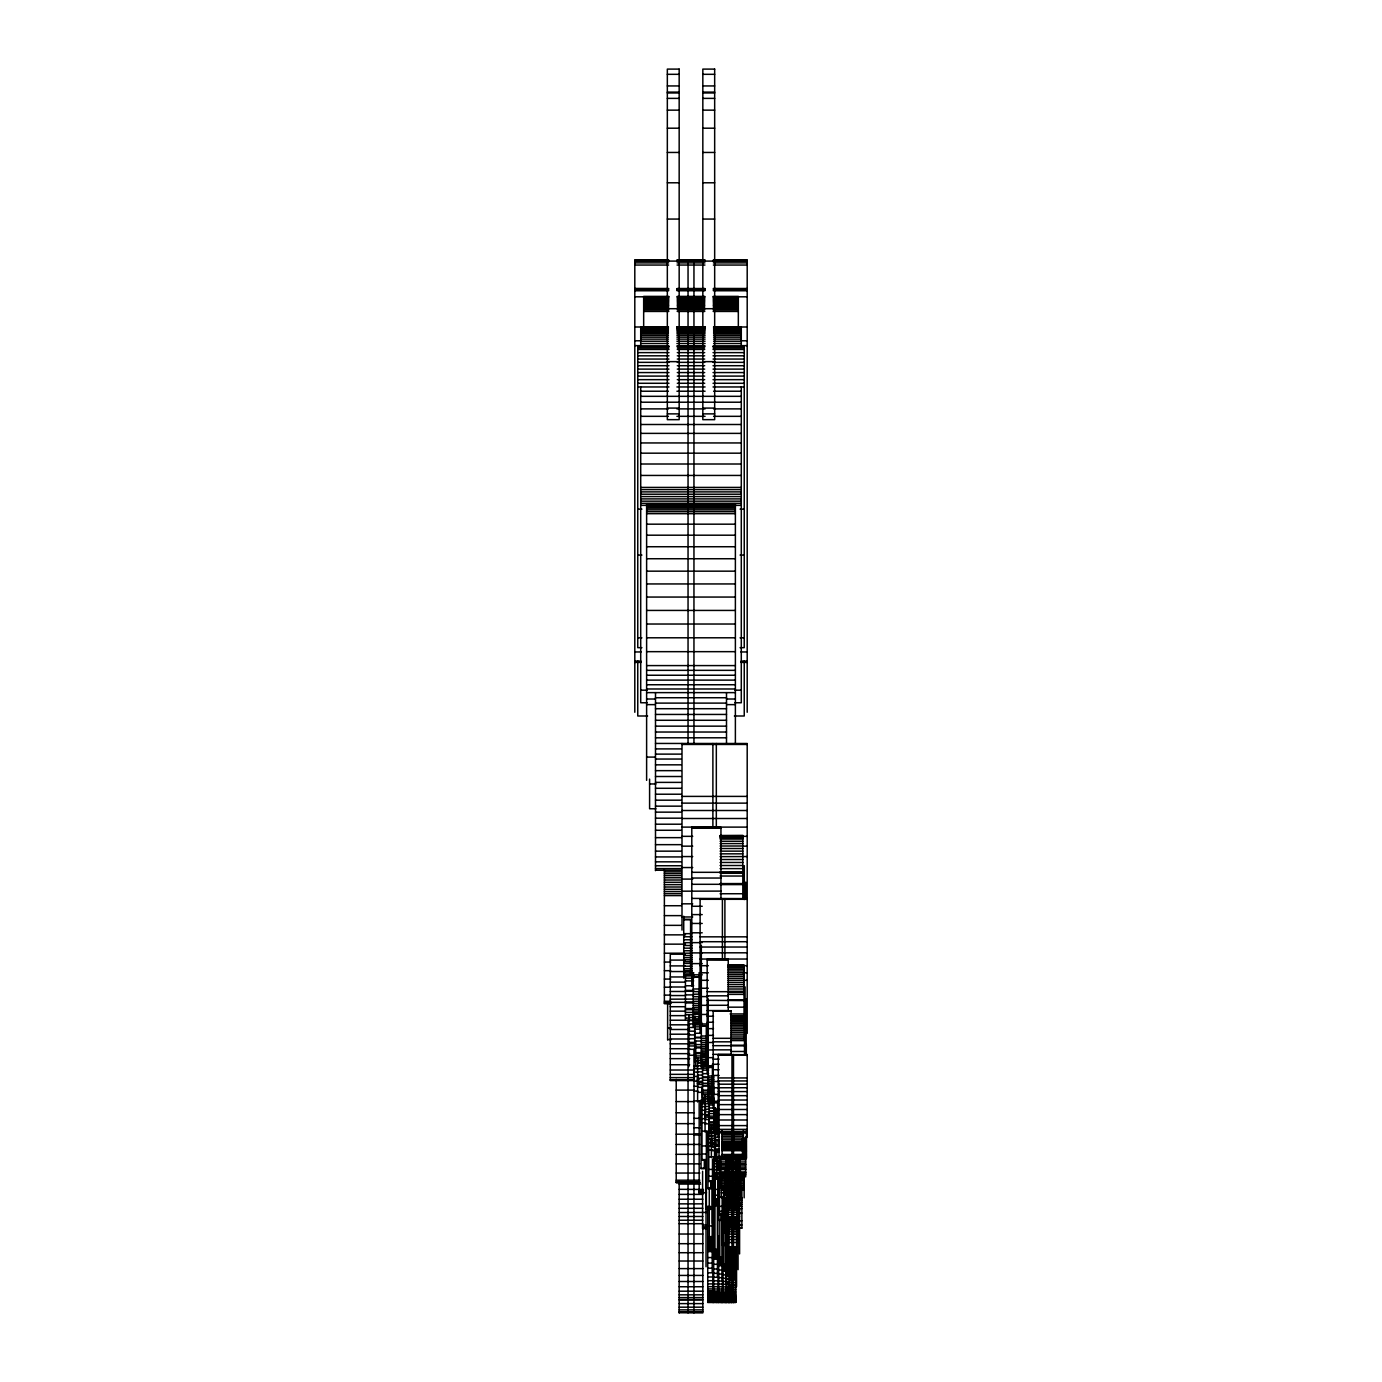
<?xml version="1.0" encoding="UTF-8"?>
<svg xmlns="http://www.w3.org/2000/svg" width="1382" height="1382" viewBox="0 0 1382 1382"><rect width="100%" height="100%" fill="white"/><g stroke="black" fill="none" stroke-linecap="round" stroke-linejoin="round"><path stroke-width="1.5" d="M667.333 74.317L679.167 74.317M702.833 74.317L714.667 74.317M667.333 85.943L679.167 85.943M702.833 85.943L714.667 85.943M667.333 92.11L679.167 92.11M702.833 92.11L714.667 92.11M667.333 92.957L679.167 92.957M702.833 92.957L714.667 92.957M667.333 98.381L679.167 98.381M702.833 98.381L714.667 98.381M667.333 110.145L679.167 110.145M702.833 110.145L714.667 110.145M667.333 128.198L679.167 128.198M702.833 128.198L714.667 128.198M667.333 152.452L679.167 152.452M702.833 152.452L714.667 152.452M667.333 182.787L679.167 182.787M702.833 182.787L714.667 182.787M667.333 219.064L679.167 219.064M702.833 219.064L714.667 219.064M668.612 259.954L634.804 259.954L634.804 712.266M677.059 259.954L704.941 259.954M713.388 259.954L747.196 259.954L747.196 712.266M634.804 260.265L668.612 260.282M677.059 260.265L704.941 260.282M713.388 260.282L747.196 260.265M667.333 261.094L679.167 261.094M702.833 261.094L714.667 261.094M634.804 261.267L668.612 261.267M677.059 261.267L704.941 261.267M713.388 261.267L747.196 261.267M634.804 262.874L668.612 262.874M677.059 262.874L704.941 262.874M713.388 262.874L747.196 262.874M634.804 265.05L668.612 265.05M677.059 265.05L704.941 265.05M713.388 265.05L747.196 265.05M634.804 288.441L668.612 288.51M677.059 288.51L704.941 288.51M713.388 288.441L747.196 288.51M634.804 289.028L668.612 289.028M677.059 289.028L704.941 289.028M713.388 289.028L747.196 289.028M634.804 289.235L668.612 289.235M677.059 289.235L704.941 289.235M713.388 289.235L747.196 289.235M634.804 290.272L668.612 290.272M677.059 290.272L704.941 290.272M713.388 290.272L747.196 290.272M634.804 290.738L668.612 290.738M677.059 290.738L704.941 290.738M713.388 290.738L747.196 290.738M668.819 296.387L643.667 296.387L643.667 327.309M677.197 296.387L704.803 296.387M713.181 296.387L738.333 296.387L738.333 327.309M634.804 296.802L668.819 296.854M677.197 296.854L704.803 296.854M713.181 296.854L747.196 296.802M643.667 297.337L668.819 297.337M677.197 297.337L704.803 297.337M713.181 297.337L738.333 297.337M643.667 298.339L668.819 298.339M677.197 298.339L704.803 298.339M713.181 298.339L738.333 298.339M643.667 299.393L668.819 299.393M677.197 299.393L704.803 299.393M713.181 299.393L738.333 299.393M643.667 300.516L668.819 300.516M677.197 300.516L704.803 300.516M713.181 300.516L738.333 300.516M643.667 301.673L668.819 301.673M677.197 301.673L704.803 301.673M713.181 301.673L738.333 301.673M643.667 302.9L668.819 302.9M677.197 302.9L704.803 302.9M713.181 302.9L738.333 302.9M643.667 304.195L668.819 304.195M677.197 304.195L704.803 304.195M713.181 304.195L738.333 304.195M643.667 305.526L668.819 305.526M677.197 305.526L704.803 305.526M713.181 305.526L738.333 305.526M643.667 306.925L668.819 306.925M677.197 306.925L704.803 306.925M713.181 306.925L738.333 306.925M643.667 308.376L668.819 308.376M677.197 308.376L704.803 308.376M713.181 308.376L738.333 308.376M667.333 308.704L679.167 308.704M702.833 308.704L714.667 308.704M643.667 309.879L668.819 309.879M677.197 309.879L704.803 309.879M713.181 309.879L738.333 309.879M643.667 311.451L668.819 311.451M677.197 311.451L704.803 311.451M713.181 311.451L738.333 311.451M668.404 326.808L640.712 326.808L640.712 346.433M676.921 326.808L705.079 326.808M713.596 326.808L741.288 326.808L741.288 346.433M634.804 326.998L668.404 326.981M676.921 326.981L705.079 326.981M713.596 326.981L747.196 326.998M640.712 327.517L668.404 327.517M676.921 327.517L705.079 327.517M713.596 327.517L741.288 327.517M640.712 328.121L668.404 328.121M676.921 328.121L705.079 328.121M713.596 328.121L741.288 328.121M640.712 328.899L668.404 328.899M676.921 328.899L705.079 328.899M713.596 328.899L741.288 328.899M640.712 329.866L668.404 329.866M676.921 329.866L705.079 329.866M713.596 329.866L741.288 329.866M640.712 330.989L668.404 330.989M676.921 330.989L705.079 330.989M713.596 330.989L741.288 330.989M640.712 332.285L668.404 332.285M676.921 332.285L705.079 332.285M713.596 332.285L741.288 332.285M640.712 333.753L668.404 333.753M676.921 333.753L705.079 333.753M713.596 333.753L741.288 333.753M640.712 335.377L668.404 335.377M676.921 335.377L705.079 335.377M713.596 335.377L741.288 335.377M640.712 337.173L668.404 337.173M676.921 337.173L705.079 337.173M713.596 337.173L741.288 337.173M640.712 339.126L668.404 339.126M676.921 339.126L705.079 339.126M713.596 339.126L741.288 339.126M634.804 340.784L641.127 340.784M740.873 340.784L747.196 340.784M640.712 341.233L668.404 341.233M676.921 341.233L705.079 341.233M713.596 341.233L741.288 341.233M640.712 343.513L668.404 343.513M676.921 343.513L705.079 343.513M713.596 343.513L741.288 343.513M634.804 345.638L641.127 345.638M740.873 345.638L747.196 345.638M668.974 346.174L637.758 346.174L637.758 647.674L641.922 647.674M676.921 345.932L705.079 345.932M713.026 346.174L744.242 346.174L744.242 647.674L740.078 647.674M637.758 346.398L668.974 346.398M677.301 346.398L704.699 346.398M713.026 346.398L744.242 346.398M637.758 347.918L668.974 347.918M677.301 347.918L704.699 347.918M713.026 347.918L744.242 347.918M637.758 349.473L668.974 349.473M677.301 349.473L704.699 349.473M713.026 349.473L744.242 349.473M637.758 352.617L668.974 352.617M677.301 352.617L704.699 352.617M713.026 352.617L744.242 352.617M637.758 355.813L668.974 355.813M677.301 355.813L704.699 355.813M713.026 355.813L744.242 355.813M637.758 359.061L668.974 359.061M677.301 359.061L704.699 359.061M713.026 359.061L744.242 359.061M667.333 361.635L679.167 361.635M702.833 361.635L714.667 361.635M637.758 362.36L668.974 362.36M677.301 362.36L704.699 362.36M713.026 362.36L744.242 362.36M637.758 365.712L668.974 365.712M677.301 365.712L704.699 365.712M713.026 365.712L744.242 365.712M637.758 369.115L668.974 369.115M677.301 369.115L704.699 369.115M713.026 369.115L744.242 369.115M637.758 372.57L668.974 372.57M677.301 372.57L704.699 372.57M713.026 372.57L744.242 372.57M637.758 376.094L668.974 376.094M677.301 376.094L704.699 376.094M713.026 376.094L744.242 376.094M637.758 379.653L668.974 379.653M677.301 379.653L704.699 379.653M713.026 379.653L744.242 379.653M637.758 383.28L668.974 383.28M677.301 383.28L704.699 383.28M713.026 383.28L744.242 383.28M637.758 386.96L668.974 386.96M676.921 386.96L705.079 386.96M713.026 386.96L744.242 386.96M640.712 391.227L668.404 391.227M676.921 391.227L705.079 391.227M713.596 391.227L741.288 391.227M640.712 396.323L741.288 396.323M640.712 402.214L741.288 402.214M667.333 408.087L679.167 408.087M702.833 408.087L714.667 408.087M640.712 408.882L668.404 408.882M676.921 408.882L705.079 408.882M713.596 408.882L741.288 408.882M667.333 413.874L679.167 413.874M702.833 413.874L714.667 413.874M640.712 416.327L668.404 416.327M676.921 416.327L705.079 416.327M713.596 416.327L741.288 416.327M640.712 424.499L741.288 424.499M640.712 433.378L741.288 433.378M640.712 442.948L741.288 442.948M640.712 453.175L741.288 453.175M640.712 464.007L741.288 464.007M640.712 475.443L741.288 475.443M640.712 487.414L741.288 487.414M640.712 489.608L741.288 489.608M640.712 491.888L741.288 491.888M640.712 494.22L741.288 494.22M640.712 496.57L741.288 496.57M640.712 498.902L741.288 498.902M640.712 501.165L741.288 501.165M640.712 503.324L741.288 503.324M646.621 504.067L735.379 504.067M646.621 504.689L735.379 504.689M640.712 505.363L647.104 505.363M734.896 505.363L741.288 505.363M646.621 505.587L735.379 505.587M646.621 506.762L735.379 506.762M646.621 508.179L735.379 508.179M637.758 509.146L641.922 509.146M740.078 509.146L744.242 509.146M646.621 509.82L735.379 509.82M646.621 511.668L735.379 511.668M646.621 513.672L735.379 513.672M646.621 524.175L735.379 524.175M646.621 535.197L735.379 535.197M646.621 546.736L735.379 546.736M637.758 555.08L641.922 555.08M740.078 555.08L744.242 555.08M646.621 558.743L735.379 558.743M646.621 571.163L735.379 571.163M646.621 583.947L735.379 583.947M646.621 597.059L735.379 597.059M646.621 610.429L735.379 610.429M646.621 624.025L735.379 624.025M637.758 637.828L641.922 637.828M646.621 637.793L735.379 637.793M740.078 637.828L744.242 637.828M646.621 651.665L735.379 651.665M634.804 651.958L641.127 651.958M740.873 651.958L747.196 651.958M634.804 662.082L641.127 662.064M740.873 662.082L747.196 662.064M634.804 662.393L641.127 662.393M740.873 662.393L747.196 662.393M646.621 665.588L735.379 665.588M646.621 670.339L735.379 670.339M646.621 675.245L735.379 675.245M646.621 680.117L735.379 680.117M646.621 684.746L735.379 684.746M646.621 688.979L735.379 688.979M640.712 690.171L647.104 690.171M734.896 690.171L741.288 690.171M646.621 692.624L735.379 692.624M655.5 697.737L726.5 697.737M646.621 699.016L655.241 699.016M726.759 699.016L735.379 699.016M647.104 702.764L640.712 702.764L640.712 386.96M734.896 702.764L741.288 702.764L741.288 386.96M655.5 703.11L726.5 703.11M646.621 704.63L655.241 704.63M726.759 704.63L735.379 704.63M655.5 708.707L726.5 708.707M655.5 714.442L726.5 714.442M647.622 715.997L637.758 715.997L637.758 660.959M734.378 715.997L744.242 715.997L744.242 660.959M655.5 720.281L726.5 720.281M655.5 726.155L726.5 726.155M655.5 732.028L726.5 732.028M655.5 737.798L726.5 737.798M655.5 743.447L747.196 743.499L747.196 1033.442M682 743.775L747.196 743.775M682 744.086L747.196 744.086M682 744.449L747.196 744.449M655.5 748.906L681.136 748.906M655.5 754.123L681.136 754.123M646.621 757.094L655.241 757.094M655.5 759.046L681.136 759.046M655.5 764.833L681.136 764.833M655.5 770.655L681.136 770.655M655.5 776.511L681.136 776.511M655.5 782.385L681.136 782.385M649.592 783.957L655.932 783.957M655.5 788.293L681.136 788.293M655.5 794.218L681.136 794.218M682 796.395L747.196 796.395M655.5 800.178L681.136 800.178M682 803.132L747.196 803.132M655.5 806.155L681.136 806.155M655.932 808.764L649.592 808.764L649.592 779.102M682 810.508L747.196 810.508M655.5 812.15L681.136 812.15M655.5 818.179L681.136 818.179M682 818.507L747.196 818.507M655.5 824.208L681.136 824.208M682 827.11L747.196 827.11M691.795 827.438L720.955 827.334L720.955 899.354M691.795 827.853L720.955 827.593M691.795 828.146L720.955 828.146M655.5 830.271L681.136 830.271M720.108 835.505L742.825 835.384L742.825 899.354M720.108 835.782L742.825 835.782M720.108 836.196L742.825 836.196M682 836.335L692.727 836.335M742.911 836.335L747.196 836.335M720.108 836.749L742.825 836.749M655.5 837.647L681.136 837.647M720.108 837.406L742.825 837.406M720.108 838.183L742.825 838.183M720.108 839.064L742.825 839.064M720.108 841.258L742.825 841.258M720.108 843.573L742.825 843.573M655.5 844.661L681.136 844.661M720.108 846.009L742.825 846.009M682 846.164L692.727 846.164M742.911 846.164L747.196 846.164M720.108 848.513L742.825 848.513M655.5 851.157L681.136 851.157M720.108 851.139L742.825 851.139M720.108 853.834L742.825 853.834M682 856.564L692.727 856.564M720.108 856.633L747.196 856.564M655.5 856.926L681.136 856.926M720.108 859.518L742.825 859.518M655.5 861.832L681.136 861.832M720.108 862.472L742.825 862.472M720.108 865.512L742.825 865.512M655.5 865.754L681.136 865.754M682 867.55L692.727 867.55M655.5 868.587L681.136 868.587M720.108 868.622L742.825 868.622M655.5 870.228L681.274 870.228M664.379 871.835L681.274 871.835M720.108 871.783L742.825 871.783M691.795 872.318L720.955 872.318M720.108 873.286L742.825 873.286M664.379 873.649L681.274 873.649M664.379 875.635L681.274 875.635M720.108 876.033L742.825 876.033M664.379 877.76L681.274 877.76M691.795 878.036L720.955 878.036M682 879.09L692.727 879.09M664.379 880.006L681.274 880.006M664.379 882.321L681.274 882.321M720.108 883.599L742.825 883.564M691.795 884.307L720.955 884.307M664.379 884.653L681.274 884.653M720.108 884.601L742.825 884.601M664.379 887.002L681.274 887.002M664.379 889.3L681.274 889.3M682 891.183L720.955 891.096M664.379 891.528L681.274 891.528M664.379 893.636L681.274 893.636M720.108 893.739L742.825 893.739M664.379 895.605L681.274 895.605M691.795 898.421L747.196 898.611M700.104 898.818L747.196 898.818M700.104 899.302L747.196 899.302M682 903.828L692.727 903.828M664.379 905.728L681.274 905.728M691.795 906.264L702.211 906.264M691.795 914.608L702.211 914.608M664.379 915.627L681.274 915.627M682 916.974L692.727 916.974M683.727 919.272L690.585 919.272L690.585 973.515M683.727 919.773L690.585 919.773M691.795 923.452L702.211 923.452M664.379 925.353L681.274 925.353M691.795 932.798L702.211 932.798M683.727 933.662L691.881 933.662M664.379 934.854L685.507 934.854M683.727 936.771L691.881 936.771M700.104 936.841L747.196 936.841M683.727 939.777L691.881 939.777M700.104 941.712L747.196 941.712M683.727 942.697L702.211 942.61M664.379 944.148L685.507 944.148M683.727 945.495L691.881 945.495M700.104 947.033L747.196 947.033M683.727 948.173L691.881 948.173M683.727 950.747L691.881 950.747M700.104 952.803L747.196 952.803M691.795 952.889L702.211 952.889M664.379 953.217L691.881 953.183M685.351 954.202L670.287 954.202L670.287 1080.569L694.49 1080.569M683.727 955.498L691.881 955.498M683.727 957.691L691.881 957.691M700.104 959.039L747.196 959.039M728.245 959.367L707.169 959.263L707.169 1073.797M707.169 959.557L728.245 959.557M683.727 959.73L691.881 959.73M707.169 959.782L728.245 959.782M670.287 960.093L685.351 960.093M683.727 961.647L691.881 961.647M664.379 962.062L670.719 962.062M683.727 963.409L691.881 963.409M691.795 963.617L702.211 963.617M728.124 964.999L744.034 965.102L744.034 1017.273M728.124 965.292L744.034 965.292M700.104 965.69L708.361 965.69M728.124 965.603L747.196 965.69M670.287 965.897L685.351 965.897M728.124 965.983L744.034 965.983M683.727 966.208L691.881 966.208M728.124 966.467L744.034 966.467M728.124 967.037L744.034 967.037M728.124 967.659L744.034 967.659M683.727 968.73L691.881 968.73M728.124 969.248L744.034 969.248M683.727 970.613L691.881 970.613M664.379 970.682L670.719 970.682M728.124 970.924L744.034 970.924M683.727 970.976L691.881 970.976M670.287 971.546L685.351 971.546M728.124 972.686L744.034 972.686M683.727 972.928L693.902 972.928M700.104 972.79L708.361 972.79M743.067 972.79L747.196 972.79M683.727 974.586L693.902 974.586M728.124 974.5L744.034 974.5M691.795 974.811L702.211 974.811M683.727 975.934L693.902 975.934M728.124 976.383L744.034 976.383M670.287 976.97L685.351 976.97M693.246 976.746L699.085 976.746M693.246 977.178L699.085 977.178M685.437 978.214L693.678 978.214M728.124 978.335L744.034 978.335M664.379 979.061L670.719 979.061M700.104 980.304L708.361 980.304M728.124 980.356L747.196 980.304M685.437 980.909L693.678 980.909M670.287 982.136L685.351 982.136M728.124 982.447L744.034 982.447M728.124 984.589L744.034 984.589M685.437 985.763L693.678 985.763M728.124 986.765L744.034 986.765M670.287 986.99L685.351 986.99M664.379 987.197L670.719 987.197M700.104 988.251L708.361 988.251M693.246 988.976L699.638 988.976M728.124 989.011L744.034 989.011M685.437 990.428L693.678 990.428M685.437 991.188L693.678 991.188M728.124 991.309L744.034 991.309M670.287 991.481L685.351 991.481M693.246 991.637L699.638 991.637M707.169 991.689L728.245 991.689M728.124 992.38L744.034 992.38M693.246 994.194L699.638 994.194M728.124 994.366L744.034 994.366M664.379 995.109L670.719 995.109M685.437 994.885L693.678 994.885M670.287 995.558L685.351 995.558M707.169 995.817L728.245 995.817M693.246 996.664L699.638 996.664M700.104 996.595L708.361 996.595M699.638 999.048L670.287 999.186M728.124 999.825L744.034 999.842M707.169 1000.343L744.034 1000.568M664.379 1001.294L670.719 1001.294M693.246 1001.328L699.638 1001.328M685.437 1001.915L693.678 1001.915M670.287 1002.347L685.351 1002.347M664.379 1002.676L670.719 1002.745M685.437 1002.952L693.678 1002.952M664.379 1003.315L670.719 1003.349M670.719 1003.643L664.379 1003.66L664.379 869.865M693.246 1003.505L699.638 1003.505M700.104 1005.319L728.245 1005.267M693.246 1005.578L699.638 1005.578M670.287 1006.718L685.351 1006.718M728.124 1007.167L744.034 1007.167M693.246 1007.547L699.638 1007.547M685.437 1008.566L693.678 1008.566M693.246 1009.413L699.638 1009.413M685.437 1009.655L693.678 1009.655M707.169 1010.553L728.245 1010.553L728.245 959.194M713.164 1010.743L731.078 1010.847M670.287 1011.158L685.351 1011.158M693.246 1011.14L699.638 1011.14M713.164 1011.192L731.078 1011.192M685.437 1012.419L693.678 1012.419M693.246 1012.764L699.638 1012.764M730.111 1013.939L744.034 1013.939M693.246 1014.267L699.638 1014.267M700.104 1014.457L708.361 1014.457M685.437 1014.768L695.198 1014.768M670.287 1015.649L685.351 1015.649M731.199 1015.718L744.518 1015.632L744.518 1055.295M731.199 1015.874L744.518 1016.133L731.199 1016.219M707.169 1016.219L713.492 1016.219M693.246 1016.651L699.638 1016.651M731.199 1016.461L744.518 1016.461M731.199 1016.876L744.518 1016.876M688.875 1017.515L695.198 1017.515M731.199 1017.342L744.518 1017.342M731.199 1017.878L744.518 1017.878M685.437 1018.068L689.549 1018.068M693.246 1018.793L699.638 1018.793M731.199 1019.242L744.518 1019.242M688.875 1020.158L695.198 1020.158M670.287 1020.21L689.653 1020.21M693.246 1020.4L699.638 1020.4M688.875 1020.59L699.638 1020.711M731.199 1020.659L744.518 1020.659M731.199 1022.144L744.518 1022.144M693.246 1022.369L701.762 1022.369M707.169 1022.248L713.492 1022.248M688.875 1023.924L701.762 1023.768M731.199 1023.699L744.518 1023.699M700.104 1023.958L708.361 1023.958M670.287 1024.822L689.653 1024.822M693.246 1024.926L701.762 1024.926M731.199 1025.306L744.518 1025.306M701.33 1025.617L706.306 1025.617L706.306 1064.796M701.33 1025.98L706.306 1025.98M694.697 1026.861L700.76 1026.861M731.199 1026.964L744.518 1026.964M688.875 1027.482L695.198 1027.482M667.627 1027.932L671.376 1027.932M707.169 1028.64L713.492 1028.64M731.199 1028.674L744.518 1028.674M694.697 1029.158L700.76 1029.158M670.287 1029.486L689.653 1029.486M731.199 1030.454L744.518 1030.454M688.875 1031.162L695.198 1031.162M731.199 1032.268L744.518 1032.268M694.697 1033.27L700.76 1033.27M670.287 1034.202L689.653 1034.202M731.199 1034.133L744.518 1034.133M688.875 1034.928L695.198 1034.928M707.169 1035.377L713.492 1035.377M701.33 1036.016L707.757 1036.016M731.199 1036.034L744.518 1036.034M694.697 1037.243L700.76 1037.243M694.697 1037.882L700.76 1037.882M731.199 1037.986L744.518 1037.986M701.33 1038.262L707.757 1038.262M713.164 1038.314L731.078 1038.314M688.875 1038.677L695.198 1038.677M731.199 1038.901L744.518 1038.901M670.287 1038.988L689.653 1038.988M667.627 1039.61L671.376 1039.61M701.33 1040.439L707.757 1040.439M731.199 1040.594L744.518 1040.594M694.697 1041.026L700.76 1041.026M713.164 1041.821L731.078 1041.821M688.875 1042.391L695.198 1042.391M701.33 1042.546L713.492 1042.477M688.875 1043.738L695.198 1043.738M670.287 1043.825L689.653 1043.825M694.697 1044.585L700.76 1044.585M701.33 1044.567L707.757 1044.567M731.199 1045.224L744.518 1045.241M713.164 1045.673L731.078 1045.673M688.875 1045.949L695.198 1045.949M731.199 1045.863L744.518 1045.863M701.33 1046.502L707.757 1046.502M694.697 1047.003L700.76 1047.003M694.697 1047.884L700.76 1047.884M701.33 1048.351L707.757 1048.351M670.287 1048.713L689.653 1048.713M688.875 1049.318L695.198 1049.318M713.164 1049.854L731.078 1049.854M701.33 1050.113L713.492 1049.905M731.199 1051.477L744.518 1051.477M701.33 1051.788L707.757 1051.788M694.697 1052.669L700.76 1052.669M694.697 1053.585L700.76 1053.585M701.33 1053.378L707.757 1053.378M670.287 1053.654L689.653 1053.654M713.164 1054.345L731.078 1054.345M718.277 1054.587L747.196 1054.725M701.33 1054.846L707.757 1054.846M718.277 1054.881L747.196 1054.881M688.875 1055.243L695.198 1055.243M718.277 1055.105L747.196 1055.105M694.697 1055.934L700.76 1055.934M701.33 1056.228L707.757 1056.228M701.33 1057.506L707.757 1057.506M707.169 1057.662L713.492 1057.662M694.697 1057.921L701.866 1057.921M670.287 1058.647L689.653 1058.647M713.164 1059.165L719.141 1059.165M701.33 1059.528L707.757 1059.528M697.616 1060.27L701.866 1060.27M694.697 1060.737L698.739 1060.737M701.33 1061.359L707.757 1061.359M697.616 1062.499L701.866 1062.499M701.33 1062.706L707.757 1062.706M697.616 1062.879L707.757 1062.983M701.33 1064.382L707.757 1064.382M713.164 1064.278L719.141 1064.278M670.287 1064.745L689.653 1064.745M701.33 1065.591L707.757 1065.591M694.023 1065.816L701.866 1065.712M707.169 1065.747L713.492 1065.747M694.023 1066.593L697.945 1066.593M701.33 1066.559L708.672 1066.559M708.223 1067.146L712.438 1067.146M708.223 1067.457L712.438 1067.457M702.574 1068.2L708.672 1068.2M694.023 1068.735L701.866 1068.735M713.164 1069.72L719.141 1069.72M670.287 1070.031L694.49 1070.031M702.574 1070.152L708.672 1070.152M697.616 1071.862L701.866 1071.862M694.023 1072.087L697.945 1072.087M702.574 1073.659L708.672 1073.659M670.287 1074.35L694.49 1074.35M697.616 1075.058L701.866 1075.058M713.164 1075.455L719.141 1075.455M708.223 1075.973L714.218 1075.973M694.023 1076.353L697.945 1076.353M702.574 1077.027L708.672 1077.027M670.287 1077.614L694.49 1077.614M702.574 1077.58L708.672 1077.58M708.223 1077.891L714.218 1077.891M718.277 1077.943L747.196 1077.943M697.616 1078.254L701.866 1078.254M697.444 1079.497L699.171 1079.497M670.287 1079.705L694.49 1079.705M708.223 1079.739L714.218 1079.739M670.287 1080.206L694.49 1080.206M702.574 1080.24L708.672 1080.24M718.277 1080.931L747.196 1080.931M694.023 1081.208L697.945 1081.208M697.616 1081.398L701.866 1081.398M713.164 1081.484L719.141 1081.484M708.223 1081.536L714.218 1081.536M697.616 1082.555L701.866 1082.555M702.574 1083.263L714.218 1083.246M697.444 1083.782L699.171 1083.782M718.277 1084.196L747.196 1084.196M697.616 1084.438L701.866 1084.438M708.223 1084.905L714.218 1084.905M702.574 1085.319L708.672 1085.319M702.574 1086.062L708.672 1086.062M694.023 1086.269L697.945 1086.269M708.223 1086.477L714.218 1086.477M697.616 1087.306L701.866 1087.306M713.164 1087.789L747.196 1087.738M708.223 1087.979L714.218 1087.979M708.223 1089.396L714.218 1089.396M676.213 1090.104L693.954 1090.104M702.574 1090.139L708.672 1090.139M702.574 1090.916L714.218 1090.744M694.023 1091.089L697.945 1091.089M718.277 1091.573L747.196 1091.573M708.223 1092.005L714.218 1092.005M697.616 1092.333L701.866 1092.333M702.574 1092.92L708.672 1092.92M708.223 1093.162L714.218 1093.162M708.223 1094.25L719.141 1094.389M702.574 1094.613L709.018 1094.613M718.277 1095.667L747.196 1095.667M708.223 1095.978L714.218 1095.978M705.062 1096.6L709.018 1096.6M708.223 1097.515L714.218 1097.515M705.062 1098.5L709.018 1098.5M708.223 1098.673L714.218 1098.673M705.062 1098.811L714.218 1098.897M708.223 1100.107L714.218 1100.107M718.277 1100.02L747.196 1100.02M694.023 1100.901L700.104 1100.901M701.987 1101.316L719.141 1101.247M676.213 1101.592L693.954 1101.592M708.223 1101.955L714.218 1101.955M701.987 1101.972L705.891 1101.972M714.062 1102.439L717.655 1102.439L717.655 1130.77M714.062 1102.715L717.655 1102.715M709.277 1103.354L713.492 1103.354M701.987 1103.803L709.018 1103.786M718.277 1104.633L747.196 1104.633M709.277 1104.995L713.492 1104.995M705.062 1106.464L709.018 1106.464M701.987 1106.654L705.891 1106.654M709.277 1107.984L715.6 1107.984M714.062 1109.072L718.312 1109.072M705.062 1109.176L709.018 1109.176M718.277 1109.504L747.196 1109.504M714.062 1109.953L718.312 1109.953M701.987 1110.282L705.891 1110.282M709.277 1110.852L715.6 1110.852M709.277 1111.318L715.6 1111.318M714.062 1111.577L718.312 1111.577M705.062 1111.888L709.018 1111.888M676.213 1112.786L693.954 1112.786M714.062 1113.149L718.312 1113.149M709.277 1113.581L715.6 1113.581M701.987 1114.41L709.018 1114.566M718.277 1114.635L747.196 1114.635M714.062 1114.669L718.312 1114.669M705.062 1115.55L709.018 1115.55M709.277 1116.155L718.312 1116.138M705.062 1117.14L709.018 1117.14M714.062 1117.537L718.312 1117.537M709.277 1117.9L715.6 1117.9M694.023 1118.332L700.104 1118.332M709.277 1118.539L715.6 1118.539M701.987 1118.694L705.891 1118.694M714.062 1118.884L718.312 1118.884M705.062 1119.575L709.018 1119.575M718.277 1119.99L747.196 1119.99M714.062 1120.163L718.312 1120.163M714.062 1121.355L718.312 1121.355M709.277 1121.994L715.6 1121.994M709.277 1122.65L718.312 1122.495M701.987 1122.806L705.891 1122.806M676.213 1123.652L693.954 1123.652M714.062 1123.566L718.312 1123.566M705.062 1123.86L709.018 1123.86M709.277 1124.361L715.6 1124.361M714.062 1124.568L718.312 1124.568M714.062 1125.484L718.312 1125.484M709.277 1125.794L715.6 1125.794M718.277 1125.604L747.196 1125.604M714.062 1126.952L718.312 1126.952M711.385 1127.487L715.6 1127.487M694.023 1127.764L700.104 1127.764M714.062 1128.265L718.312 1128.265M711.385 1129.094L718.312 1129.249M711.385 1129.37L747.196 1129.37M714.062 1130.459L718.312 1130.459M701.987 1131.15L706.202 1131.15M714.062 1131.322L718.312 1131.322M708.776 1131.495L715.6 1131.426M718.277 1131.443L747.196 1131.443M708.776 1132.048L712.749 1132.048M714.062 1132.031L718.986 1132.031M719.037 1132.463L722.078 1132.463M743.395 1132.463L746.435 1132.463M719.037 1132.67L746.435 1132.67M722.078 1132.981L743.395 1132.981M714.96 1133.223L718.986 1133.223M708.776 1133.603L715.6 1133.603M676.213 1134.207L699.879 1134.207M694.023 1134.363L700.104 1134.363M714.96 1134.622L718.986 1134.622M722.078 1134.622L743.395 1134.622M694.023 1134.829L700.104 1134.95M711.385 1135.866L715.6 1135.866M708.776 1136.021L712.749 1136.021M722.078 1136.315L743.395 1136.315M714.96 1137.161L718.986 1137.161M711.385 1138.163L715.6 1138.163M722.078 1138.042L746.435 1138.094M742.307 1138.837L746.435 1138.837M708.776 1139.113L712.749 1139.113M714.96 1139.597L718.986 1139.597M722.078 1139.822L743.395 1139.822M714.96 1139.995L718.986 1139.995M742.307 1140.219L746.435 1140.219M711.385 1140.478L715.6 1140.478M711.264 1141.377L712.49 1141.377M722.078 1141.636L746.435 1141.567M714.96 1141.912L718.986 1141.912M722.078 1142.327L743.395 1142.327M708.776 1142.62L715.6 1142.759M722.078 1143.035L746.435 1142.845M711.385 1143.588L715.6 1143.588M722.078 1143.743L743.395 1143.743M714.96 1144.106L718.986 1144.106M742.307 1144.089L746.435 1144.089M676.213 1144.417L699.879 1144.417M711.264 1144.486L712.49 1144.486M722.078 1144.469L743.395 1144.469M711.385 1144.952L715.6 1144.952M722.078 1145.212L746.435 1145.281M714.96 1145.592L718.986 1145.592M701.987 1145.954L706.202 1145.954M722.078 1145.972L743.395 1145.972M708.776 1146.265L712.749 1146.265M714.96 1146.127L718.986 1146.127M742.307 1146.421L746.435 1146.421M722.078 1146.732L743.395 1146.732M711.385 1147.008L715.6 1147.008M722.078 1147.492L746.435 1147.509M722.078 1148.287L743.395 1148.287M742.307 1148.528L746.435 1148.528M714.96 1149.064L718.986 1149.064M722.078 1149.081L743.395 1149.081M714.96 1149.634L718.986 1149.634M742.307 1149.496L746.435 1149.496M708.776 1149.755L712.749 1149.755M722.078 1149.876L743.395 1149.876M742.307 1150.411L746.435 1150.411M711.385 1150.653L715.6 1150.653M722.078 1150.688L743.395 1150.688M714.96 1151.068L718.986 1151.068M742.307 1151.258L746.435 1151.258M742.307 1152.035L746.435 1152.035M714.96 1152.294L718.986 1152.294M742.307 1153.279L746.435 1153.279M701.987 1153.987L706.202 1153.987M676.213 1154.316L699.879 1154.316M722.078 1154.488L746.435 1154.402M742.307 1155.231L746.435 1155.404M719.037 1156.268L725.239 1156.268M728.176 1156.147L726.656 1156.147L726.725 1243.144L728.176 1243.144L728.176 1155.646M729.368 1156.268L746.435 1156.268M708.776 1156.855L712.801 1156.855M725.895 1156.855L728.176 1156.855M735.777 1156.924L739.595 1156.855M714.546 1157.149L718.761 1157.149M719.037 1156.993L725.895 1156.976M729.368 1156.993L746.435 1156.993M737.314 1157.511L739.595 1157.511M714.546 1157.615L718.761 1157.615M719.037 1157.598L725.671 1157.598M727.416 1157.65L746.435 1157.598M727.416 1157.822L729.696 1157.822M735.777 1157.822L739.595 1157.995M727.416 1158.254L729.696 1158.254M735.777 1158.254L739.595 1158.22M719.797 1158.617L725.671 1158.617M727.416 1158.686L745.675 1158.617M714.546 1158.945L720.851 1158.928M727.416 1159.256L729.696 1159.256M735.777 1159.256L738.074 1159.256M701.987 1159.584L706.202 1159.584M719.797 1159.809L726.276 1159.671M726.656 1159.671L728.176 1159.671M729.592 1159.809L745.675 1159.809M706.202 1160.068L701.987 1159.982L701.987 1087.306M727.416 1159.93L729.696 1159.93M735.777 1159.93L738.834 1159.878M737.314 1160.327L739.595 1160.206M716.757 1160.863L720.851 1160.863M726.656 1160.845L728.176 1160.845M737.314 1160.845L738.834 1160.845M714.546 1161.001L718.761 1161.001M738.074 1160.984L739.595 1160.984M738.074 1161.295L739.595 1161.295M726.656 1161.623L728.176 1161.623M737.314 1161.623L738.834 1161.623M719.797 1161.951L725.671 1161.951M728.176 1162.072L745.675 1161.951M726.656 1162.625L728.176 1162.625M737.314 1162.625L738.834 1162.625M716.757 1162.815L720.851 1162.815M728.176 1163.229L729.696 1163.229M735.777 1163.229L737.314 1163.229M738.074 1163.402L739.215 1163.402M676.213 1163.851L699.879 1163.851M714.546 1163.627L718.761 1163.627M728.176 1163.73L729.696 1163.73M735.777 1163.73L739.595 1163.713M719.797 1164.024L725.671 1164.024M729.592 1164.024L745.675 1164.024M719.797 1164.37L725.671 1164.37M728.176 1164.266L745.675 1164.37M716.757 1164.784L720.851 1164.784M728.556 1164.767L729.696 1164.767M735.777 1164.767L737.314 1164.767M728.556 1165.233L729.696 1165.233M735.777 1165.233L737.314 1165.233M716.653 1165.544L717.707 1165.544L717.707 1168.792M728.556 1165.613L729.696 1165.613M735.777 1165.613L737.314 1165.613M719.797 1166.011L725.671 1166.011M729.592 1166.011L745.675 1166.011M735.777 1166.425L738.834 1166.425M714.546 1166.598L720.851 1166.719M725.895 1166.805L728.176 1166.805M728.556 1166.926L729.696 1166.926M735.777 1166.926L736.934 1166.926M737.314 1166.805L739.595 1166.961M725.895 1167.151L728.176 1167.151M737.314 1167.116L739.595 1167.151M716.757 1167.427L720.851 1167.427M725.895 1167.583L728.176 1167.583L719.797 1167.859M737.314 1167.583L739.595 1167.583M728.556 1167.773L745.675 1167.859M701.054 1168.17L704.319 1168.17M716.653 1168.187L717.707 1168.187M728.556 1168.136L729.696 1168.136M735.777 1167.911L738.834 1167.911M729.696 1168.412L728.556 1168.412L728.556 1163.229M735.777 1168.412L736.934 1168.412M716.757 1168.585L720.851 1168.585M728.556 1168.706L729.696 1168.654M735.777 1168.654L736.934 1168.654M735.777 1169.034L736.934 1168.861M719.797 1169.12L725.671 1169.12M728.556 1169.103L745.675 1169.12M708.776 1169.431L712.801 1169.431M719.797 1169.587L725.671 1169.587M729.592 1169.587L745.675 1169.587M714.546 1169.708L718.761 1169.708M735.777 1169.863L739.595 1169.863M737.314 1170.105L739.595 1170.105M716.757 1170.329L720.851 1170.329M737.314 1170.364L739.595 1170.364M726.656 1170.986L728.176 1170.986M738.834 1171.003L737.314 1170.986L739.595 1171.055M735.777 1171.556L738.074 1171.556M719.797 1172.074L725.671 1172.074M729.592 1172.074L735.898 1172.074M739.802 1172.074L745.675 1172.074M726.656 1172.351L728.176 1172.351M737.314 1172.351L738.834 1172.351M714.546 1172.662L718.761 1172.662M719.797 1172.558L725.671 1172.558M726.656 1172.713L728.176 1172.713M729.592 1172.558L735.898 1172.558M737.314 1172.713L745.675 1172.558M676.213 1173.042L699.879 1173.042M737.314 1173.335L739.595 1173.266M716.757 1173.422L720.851 1173.422M719.797 1173.784L725.671 1173.784M729.592 1173.784L737.314 1173.698M739.802 1173.784L745.675 1173.784M726.656 1174.424L728.176 1174.424M737.314 1174.424L738.834 1174.424M719.797 1174.821L725.671 1174.821M728.556 1174.855L737.314 1174.855M739.802 1174.821L745.675 1174.821M726.656 1175.616L728.176 1175.616M737.314 1175.616L738.834 1175.616M721.318 1176.047L725.377 1176.047M728.936 1176.203L736.554 1176.203M740.096 1176.047L744.155 1176.047M708.776 1176.255L712.801 1176.255M721.318 1177.222L725.377 1177.222M728.556 1177.222L739.595 1177.205M740.096 1177.222L744.155 1177.222M721.318 1177.412L725.377 1177.412M728.936 1177.689L744.155 1177.412M737.314 1177.896L739.595 1177.896M737.314 1178.138L739.595 1178.138M725.895 1178.535L728.176 1178.535M737.314 1178.535L739.595 1178.535M714.546 1178.691L718.45 1178.691M725.895 1178.794L728.176 1178.794M728.556 1178.552L729.696 1178.777M735.777 1178.777L736.934 1178.552M737.314 1178.794L739.595 1178.794M721.318 1178.898L725.377 1178.898M729.437 1178.898L736.036 1178.898M737.314 1179.036L739.595 1179.036M740.096 1178.898L744.155 1178.898M735.777 1179.295L740.355 1179.174M676.213 1180.193L699.879 1180.193M737.314 1180.09L739.595 1180.09M721.318 1180.47L725.377 1180.47M728.556 1180.332L736.934 1180.332M737.314 1180.522L739.595 1180.522M740.096 1180.47L744.155 1180.47M718.761 1180.591L719.815 1180.591M726.656 1180.643L728.176 1180.625M735.777 1180.85L740.355 1180.712M708.776 1181.023L712.801 1181.023M726.656 1180.902L728.176 1180.884M737.314 1180.902L739.595 1181.005M708.776 1181.351L712.801 1181.351L708.776 1181.437L708.776 1119.575M737.314 1181.23L739.595 1181.23M737.314 1181.437L739.595 1181.437M676.213 1181.886L699.879 1181.886M725.895 1181.938L728.176 1181.938M737.314 1181.938L739.595 1181.817M721.318 1182.111L725.377 1182.111M725.895 1182.163L728.176 1182.163M729.437 1182.111L744.155 1182.111M676.213 1182.474L699.879 1182.491M725.895 1182.387L728.176 1182.387M737.314 1182.456L739.595 1182.387M699.879 1182.698L676.213 1182.698L676.213 1079.359M725.895 1182.664L728.176 1182.664M737.314 1182.681L739.595 1182.612M735.777 1183.51L740.355 1183.7M721.318 1183.769L725.377 1183.769M726.656 1183.838L728.176 1183.838M728.936 1183.787L736.554 1183.787M740.096 1183.769L744.155 1183.769M679.167 1184.08L700.726 1184.08M726.656 1184.27L728.176 1184.27M737.314 1184.391L738.454 1184.391M737.314 1184.633L738.834 1184.633M726.725 1185.117L728.176 1185.117M735.777 1185.082L740.355 1185.117M721.318 1185.445L725.377 1185.445M729.437 1185.445L736.036 1185.445M737.314 1185.238L738.834 1185.238M740.096 1185.445L744.155 1185.445M726.656 1185.721L728.176 1185.721M737.314 1185.721L738.834 1185.721M721.231 1186.084L722.13 1186.084M741.115 1186.482L735.777 1186.482L741.115 1186.637L741.115 1197.641M721.318 1187.086L725.377 1187.086M729.437 1187.086L736.036 1187.086M737.314 1187L738.454 1187L738.454 1182.163M740.096 1187.086L744.155 1187.086M735.777 1187.259L741.115 1187.259M721.318 1187.691L725.377 1187.691M726.656 1187.604L728.176 1187.604M728.936 1187.639L736.554 1187.639M737.314 1187.535L739.595 1187.535M740.096 1187.691L744.155 1187.691M737.314 1187.76L739.595 1187.76M707.981 1188.33L710.745 1188.33M721.231 1188.33L722.13 1188.33M735.777 1188.278L741.115 1188.278M737.314 1188.589L739.595 1188.589M721.318 1188.658L725.377 1188.658M728.936 1188.917L736.554 1188.917M739.595 1188.917L737.314 1188.883L739.595 1189.159M740.096 1188.658L744.155 1188.658M725.895 1189.056L728.176 1189.073L725.895 1189.349L725.895 1155.646M679.167 1189.315L703.455 1189.47M714.546 1189.401L718.45 1189.401M737.314 1189.349L739.595 1189.47L739.595 1155.646M724.358 1189.695L727.917 1189.695M735.777 1189.695L741.115 1189.695M726.656 1189.85L728.176 1189.85M737.314 1189.85L738.834 1189.85M699.171 1190.334L703.455 1190.334M721.318 1190.161L725.377 1190.161M729.437 1190.161L736.036 1190.161M740.096 1190.161L744.155 1190.161M726.656 1190.576L728.176 1190.576M737.314 1190.576L738.834 1190.576M699.171 1191.129L703.455 1191.129M727.416 1190.938L725.135 1190.938L725.135 1195.05L727.416 1195.223M729.541 1191.077L735.932 1191.077M738.074 1190.938L740.355 1190.938L740.355 1195.067M724.358 1191.405L728.176 1191.388M735.777 1191.405L741.115 1191.405M725.135 1191.681L727.416 1191.681M738.074 1191.681L740.355 1191.681M699.171 1191.82L703.455 1191.82M725.895 1191.82L727.416 1191.94M729.541 1192.061L735.932 1192.061M738.074 1191.94L739.595 1191.94M726.276 1192.511L727.416 1192.511M738.074 1192.511L739.215 1192.511M699.171 1192.942L706.513 1192.735M721.318 1192.787L725.377 1192.787M703.455 1193.012L699.171 1193.063L699.171 1100.746M729.541 1193.081L735.932 1193.081M735.777 1193.322L741.115 1193.322M725.895 1193.754L727.416 1193.754M738.074 1193.754L739.595 1193.754M679.167 1194.376L702.833 1194.376M725.895 1194.359L727.416 1194.169M729.541 1194.169L735.932 1194.203M738.074 1194.359L739.595 1194.359M725.135 1194.618L727.416 1194.618M738.074 1194.618L740.355 1194.618M714.546 1195.188L718.45 1195.188M724.358 1195.395L727.917 1195.395M729.541 1195.275L741.115 1195.395M729.541 1196.449L735.932 1196.449M718.865 1196.812L720.868 1196.812M723.598 1197.486L727.917 1197.486M735.777 1197.486L741.875 1197.486M723.598 1197.831L727.658 1197.831M729.541 1197.641L741.875 1197.831M723.028 1198.885L727.658 1198.781M729.541 1198.885L741.875 1198.781M679.167 1199.231L702.833 1199.231M714.546 1199.248L718.45 1199.248M714.546 1199.524L718.45 1199.524L714.546 1199.593L714.546 1147.008M723.598 1200.267L727.658 1200.267M729.541 1200.146L741.875 1200.267M729.696 1200.526L728.936 1167.652M735.777 1200.526L736.554 1167.652M729.541 1201.459L735.932 1201.459M726.656 1201.597L728.176 1201.597M737.314 1201.597L738.834 1201.597M723.598 1202.15L729.696 1202.15M735.777 1202.15L741.875 1202.15M729.541 1202.772L735.932 1202.772M725.135 1203.549L727.416 1203.549M738.074 1203.549L740.355 1203.549M679.167 1203.86L702.833 1203.86M725.895 1204.068L727.416 1204.068M729.541 1204.119L735.932 1204.119M738.074 1204.068L739.595 1204.068M723.598 1204.309L741.875 1204.309M729.696 1204.517L735.777 1204.517M726.656 1204.758L728.176 1204.758M737.314 1204.758L738.834 1204.758M726.276 1205.173L727.416 1205.173M729.696 1205.156L735.777 1205.156M738.074 1205.173L739.215 1205.173M713.855 1205.449L716.222 1205.449M725.135 1205.449L728.176 1205.346M737.314 1205.346L740.355 1205.449M713.855 1205.864L716.222 1205.864L716.222 1199.386M728.176 1205.778L725.895 1205.899L725.895 1203.549M737.314 1205.778L739.595 1205.899L739.595 1203.549M726.656 1206.123L728.176 1205.916M729.696 1206.071L735.777 1206.071M737.314 1206.175L738.834 1206.054M706.375 1206.417L710.538 1206.417M719.435 1206.365L723.322 1206.365M727.416 1206.4L726.276 1206.4L726.276 1204.344M738.074 1206.4L739.215 1206.4L739.215 1204.344M723.598 1206.555L729.696 1206.555M735.777 1206.555L741.875 1206.555M706.375 1207.16L710.538 1207.16M728.176 1207.229L726.725 1207.229L728.176 1207.592M729.696 1207.246L735.777 1207.246M737.314 1207.229L738.748 1207.229L737.314 1207.592M706.375 1207.833L710.538 1207.833M679.167 1208.3L702.833 1208.3M706.375 1208.421L710.538 1208.421M723.598 1208.697L741.875 1208.697M706.375 1208.922L710.538 1208.887M706.375 1209.233L713.181 1209.198M710.538 1209.423L706.375 1209.371L706.375 1131.15M726.725 1209.63L728.176 1209.63M737.314 1209.63L738.748 1209.63M726.656 1209.976L728.176 1209.976M737.314 1209.976L738.834 1209.976M725.895 1210.373L739.595 1210.373M726.656 1210.649L728.176 1210.649M737.314 1210.649L738.834 1210.649M719.435 1211.288L723.322 1211.288M726.656 1211.254L728.176 1211.202M737.314 1211.168L738.834 1211.202M726.656 1211.617L728.176 1211.617M737.314 1211.617L738.834 1211.617M726.656 1211.876L728.176 1211.807L726.656 1211.962M737.314 1211.893L738.834 1211.893M737.314 1211.962L738.834 1211.962M679.167 1212.498L706.513 1212.429M725.895 1212.273L739.595 1212.273M723.114 1212.67L724.807 1212.67M737.919 1213.051L741.875 1213.051M726.725 1213.621L728.176 1213.534M737.314 1213.534L738.748 1213.621M726.725 1213.966L728.176 1213.966M737.314 1213.966L738.748 1213.966M726.725 1214.191L728.176 1214.191M737.314 1214.191L738.748 1214.191M725.895 1214.381L739.595 1214.381M719.435 1214.726L723.322 1214.726M723.322 1215.037L719.435 1214.968L719.435 1170.329M726.725 1215.123L728.176 1215.123M737.314 1215.123L738.748 1215.123M726.725 1215.953L728.176 1215.849M737.314 1215.953L738.748 1215.849M679.167 1216.471L702.833 1216.471M726.725 1216.35L728.176 1216.35M737.314 1216.35L738.748 1216.35M725.895 1216.644L739.595 1216.644M726.725 1217.559L738.748 1217.559M726.725 1217.939L728.176 1217.939M737.314 1217.939L738.748 1217.939M726.725 1218.129L738.748 1218.129M726.656 1218.285L728.176 1218.423M737.314 1218.423L738.834 1218.544M727.416 1218.717L738.074 1218.717M728.176 1219.079L726.725 1219.079L738.748 1219.149L737.314 1219.079M718.865 1220.012L720.868 1220.012M679.167 1220.22L702.833 1220.22M726.725 1220.151L738.748 1220.22M726.725 1220.392L728.176 1220.392M737.314 1220.392L738.748 1220.392M727.416 1220.738L741.875 1220.772M726.725 1221.135L728.176 1221.135M737.314 1221.135L738.748 1221.135M726.656 1221.636L738.834 1221.636M726.656 1221.878L728.176 1222.016M737.314 1221.878L738.834 1221.878M726.725 1222.241L728.176 1222.241M737.314 1222.241L738.748 1222.241M726.725 1222.362L738.748 1222.552L737.314 1222.673M726.656 1222.673L728.176 1222.673M726.656 1222.932L728.176 1223.018M737.314 1222.932L738.834 1222.932M726.656 1223.398L738.834 1223.398M679.167 1223.709L702.833 1223.709M726.656 1223.64L728.176 1223.64M737.314 1223.657L738.834 1223.64M726.725 1224.003L728.176 1224.003M737.314 1224.003L738.748 1224.003M727.416 1224.279L738.074 1224.279M702.592 1225.022L706.513 1225.022M737.919 1224.97L741.875 1224.97M726.725 1225.212L728.176 1225.212M737.314 1225.212L738.748 1225.212M726.725 1225.627L728.176 1225.627M728.936 1225.696L736.554 1225.696M737.314 1225.627L738.748 1225.627M709.294 1225.938L713.181 1225.938M726.725 1226.145L728.176 1226.145M737.314 1226.145L738.748 1226.145M726.725 1226.525L728.176 1226.525M737.314 1226.525L738.748 1226.525M702.592 1226.836L706.513 1226.836M728.936 1226.715L736.554 1226.715M726.725 1227.147L728.176 1227.147M737.314 1227.147L738.748 1227.147M726.725 1227.631L728.176 1227.631M737.314 1227.631L738.748 1227.631M702.592 1228.028L706.513 1228.028M702.592 1228.322L706.513 1228.322M728.936 1228.08L736.554 1228.08M737.919 1228.149L741.875 1228.097M706.513 1228.512L702.592 1228.512L702.592 1171.314M726.725 1228.529L728.176 1228.529M737.314 1228.529L738.748 1228.529M728.936 1229.79L736.554 1229.79M728.936 1231.811L736.554 1231.811M723.114 1232.381L724.807 1232.381M723.114 1232.675L724.807 1232.675L724.807 1197.987M679.167 1234.022L702.833 1234.022M728.936 1234.126L736.554 1234.126M709.294 1236.631L713.181 1236.631M728.936 1236.7L736.554 1236.7M709.294 1238.186L713.181 1238.186M709.294 1239.188L713.181 1239.188M709.294 1239.447L713.181 1239.447M728.936 1239.499L736.554 1239.499M713.181 1239.619L709.294 1239.619L709.294 1187.535M707.739 1239.896L712.024 1239.896M707.739 1241.364L712.024 1241.364M728.936 1242.487L736.554 1242.487M707.739 1242.833L712.024 1242.833M726.725 1242.902L728.176 1242.902M737.314 1242.902L738.748 1242.902M722.13 1243.489L725.705 1243.489M679.167 1243.696L702.833 1243.696M722.13 1243.938L725.705 1243.938M707.739 1244.301L712.024 1244.301M722.13 1244.353L725.705 1244.353M722.13 1244.716L725.705 1244.716M722.13 1245.027L725.705 1245.009M722.13 1245.217L725.705 1245.337L722.13 1245.372L722.13 1197.261M707.739 1245.752L712.024 1245.752M728.936 1246.737L736.554 1246.737M707.739 1247.22L712.024 1247.22M729.696 1247.825L735.777 1247.825M707.739 1248.672L712.024 1248.672M729.696 1248.672L735.777 1248.672M713.665 1249.276L717.31 1249.276M729.696 1249.743L735.777 1249.743M707.739 1250.123L712.024 1250.123M713.665 1250.537L717.31 1250.537M729.696 1251.021L735.777 1251.021M707.739 1251.574L712.024 1251.574M713.665 1251.781L717.31 1251.781M729.696 1252.507L735.777 1252.507M679.167 1252.714L702.833 1252.714M713.665 1253.025L717.31 1253.025M713.665 1254.269L717.31 1254.269M729.696 1254.027L735.777 1254.251M729.696 1254.839L735.777 1254.839M729.696 1254.977L735.777 1254.977M729.696 1255.322L735.777 1255.236M713.665 1255.512L717.31 1255.512M729.696 1255.91L735.777 1255.91M713.665 1256.739L717.31 1256.739M729.696 1256.687L735.777 1256.687M718.692 1257.257L722.821 1257.257M707.739 1257.568L712.024 1257.568M729.696 1257.655L735.777 1257.655M713.665 1257.983L717.31 1257.983M718.692 1258.328L722.821 1258.328M729.696 1258.812L735.777 1258.812M713.665 1259.209L717.31 1259.209M718.692 1259.382L722.821 1259.382M729.696 1260.108L735.777 1260.108M718.692 1260.453L722.821 1260.453M679.167 1261.023L702.833 1261.023M718.692 1261.507L722.821 1261.507M729.696 1261.541L735.777 1261.541M718.692 1262.561L722.821 1262.561M707.739 1263.096L712.024 1263.096M729.696 1263.079L735.777 1263.079M718.692 1263.614L722.821 1263.614M722.976 1264.046L726.483 1264.046M729.696 1263.874L735.777 1263.874M713.665 1264.305L717.31 1264.305M718.692 1264.651L722.821 1264.651M729.696 1264.685L735.777 1264.685M722.976 1264.945L726.483 1264.945M718.692 1265.705L722.821 1265.705M729.696 1265.515L735.777 1265.515M722.976 1265.86L726.483 1265.86M729.696 1266.344L735.777 1266.344M722.976 1266.758L726.483 1266.758M729.696 1267.156L735.777 1267.156M722.976 1267.657L726.483 1267.657M729.696 1267.968L735.777 1267.968M707.739 1268.192L712.024 1268.192M679.167 1268.607L702.833 1268.607M722.976 1268.555L726.483 1268.555M729.696 1268.762L735.777 1268.762M713.665 1269.004L717.31 1269.004M722.976 1269.436L726.483 1269.384M729.696 1269.505L735.777 1269.505M726.604 1269.816L729.592 1269.816M718.692 1270.023L722.821 1270.023M722.976 1270.334L726.483 1270.334M729.696 1270.231L735.777 1270.231M726.604 1270.576L729.592 1270.576M729.696 1270.904L735.777 1270.904M722.976 1271.215L726.483 1271.215M726.604 1271.354L735.777 1271.526M726.604 1272.114L735.777 1272.079M707.739 1272.822L714.183 1272.822M726.604 1272.874L735.777 1272.753M713.665 1273.34L717.31 1273.34M729.696 1273.409L735.777 1273.409M726.604 1273.634L729.592 1273.634M718.692 1274.031L722.821 1274.031M729.696 1274.066L735.777 1274.066M726.604 1274.394L729.592 1274.394M722.976 1274.895L726.483 1274.895M729.696 1274.722L735.777 1274.722M726.604 1275.154L729.592 1275.154M679.167 1275.431L702.833 1275.431M729.696 1275.361L735.777 1275.361M726.604 1275.914L735.777 1276.018M729.696 1276.674L735.777 1276.674M707.739 1276.985L714.183 1276.985M713.665 1277.262L719.124 1277.262M729.696 1277.313L735.777 1277.313M718.692 1277.711L722.821 1277.711M729.696 1277.97L735.777 1277.97M722.976 1278.298L726.483 1278.298M729.696 1278.575L735.777 1278.609M726.604 1279.041L735.777 1279.248M729.696 1279.905L735.777 1279.905M707.739 1280.682L714.183 1280.682M713.665 1280.803L719.124 1280.803M718.692 1281.045L722.821 1281.045M679.167 1281.494L702.833 1281.494M722.976 1281.425L726.483 1281.425M726.604 1281.926L729.592 1281.926M729.696 1282.565L735.777 1282.565M707.739 1283.895L714.183 1283.895M713.665 1283.947L722.821 1284.068M722.976 1284.275L728.245 1284.275M726.604 1284.586L729.592 1284.586M729.696 1285.018L735.777 1285.018M679.167 1286.746L702.833 1286.746M707.739 1286.642L722.821 1286.728M722.976 1286.832L731.078 1287.005M729.696 1287.281L735.777 1287.281M707.739 1288.922L728.245 1289.095M726.604 1289.181L735.777 1289.32M707.739 1290.702L714.183 1290.702M713.665 1290.961L731.078 1291.099M679.167 1291.203L702.833 1291.203M729.696 1291.168L735.777 1291.168M707.739 1291.634L714.183 1291.634M707.739 1292.015L714.183 1292.015M713.665 1292.481L719.124 1292.481M707.739 1292.844L714.183 1292.844M718.692 1292.688L735.777 1292.809M713.665 1293.587L719.124 1293.587M707.739 1293.984L714.183 1293.984M718.692 1293.984L722.821 1293.984M722.976 1294.157L735.777 1294.243M713.665 1294.295L719.124 1294.295M679.167 1294.83L702.833 1294.83M718.692 1294.64L722.821 1294.64M707.739 1295.055L714.183 1295.055M718.692 1294.934L722.821 1294.934M713.665 1295.262L719.124 1295.262M722.976 1295.262L731.078 1295.4M718.692 1295.521L722.821 1295.521M729.696 1295.47L735.777 1295.47M722.976 1295.832L728.245 1295.832M707.739 1296.04L719.124 1296.178M722.976 1296.057L728.245 1296.057M718.692 1296.351L735.777 1296.471M707.739 1296.955L722.821 1297.111M726.604 1297.024L731.078 1297.024M722.976 1297.266L728.245 1297.266M729.696 1297.266L735.777 1297.266M679.167 1297.594L702.833 1297.594M726.604 1297.456L735.777 1297.681M707.739 1297.784L728.245 1297.923M729.696 1297.853L735.777 1297.853M726.604 1298.061L735.777 1298.216M707.739 1298.544L728.245 1298.527M726.604 1298.614L735.777 1298.717M713.665 1299.132L731.078 1299.132M707.739 1299.218L714.183 1299.218M729.696 1299.201L735.777 1299.201M679.167 1299.529L702.833 1299.529M713.665 1299.702L735.777 1299.633M679.167 1299.909L702.833 1299.806M707.739 1299.806L714.183 1299.806M726.604 1300.047L735.777 1300.03M707.739 1300.307L728.245 1300.065M718.692 1300.548L735.777 1300.41M707.739 1300.721L735.777 1300.738M707.739 1301.049L719.124 1300.98M722.976 1301.153L735.777 1301.188L713.665 1301.239M722.976 1301.602L735.777 1301.516M707.739 1301.999L721.473 1301.999M729.696 1301.844L735.777 1301.844M713.665 1302.069L735.777 1302.276M679.167 1303.606L702.833 1303.606M679.167 1307.182L702.833 1307.182M679.167 1309.877L702.833 1309.877M679.167 1311.743L702.833 1311.743M679.167 1312.745L702.833 1312.9L702.833 1226.957M747.196 1054.466L747.196 1137.265M746.315 1044.326L746.315 1055.485M746.435 1130.303L746.435 1158.565M746.142 998.754L745.969 1054.846M745.744 882.096L745.744 898.801M745.675 1136.954L745.675 1176.928M745.416 1034.22L745.416 1055.036M745.088 986.869L745.088 1025.202M744.293 865.65L744.293 899.561M744.155 1174.821L744.155 1197.831M743.62 1176.808L743.62 1179.364M743.395 1130.303L743.395 1156.527L722.078 1156.527L722.078 1130.303M741.875 1190.161L741.875 1228.149M740.355 1155.888L740.355 1156.976M740.355 1169.587L740.355 1190.161M740.355 1202.444L740.355 1205.64M739.595 1191.56L739.595 1194.618M739.595 1208.697L739.595 1253.94M739.215 1159.671L739.215 1164.456M739.215 1191.94L739.215 1194.203M738.834 1155.888L738.748 1243.144L737.314 1243.144L737.314 1155.646M738.074 1155.888L738.074 1214.433M738.074 1269.678L738.074 1217.283L727.416 1217.283L727.416 1269.678M736.934 1163.229L736.934 1169.241M736.934 1174.855L736.934 1180.867M736.554 1286.642L736.554 1224.936L728.936 1225.039L728.936 1286.642M735.777 1155.888L735.777 1208.697M735.379 743.879L735.379 503.704L646.621 503.704L646.621 780.346M733.773 1300.963L733.773 1302.5M733.497 1054.466L733.497 1131.443M733.497 1132.67L733.497 1216.644M733.497 1217.283L733.497 1246.737M733.497 1247.169L733.497 1302.5M731.976 1054.466L731.976 1131.443M731.976 1132.67L731.976 1216.644M731.976 1217.283L731.976 1246.737M731.976 1247.169L731.976 1302.5M731.406 1301.153L731.406 1302.5M731.078 1010.691L731.078 1055.295M731.078 1300.963L731.078 1302.5M729.696 1155.888L729.696 1208.697M729.696 1302.5L729.696 1247.169L735.777 1247.169L735.777 1302.5L707.739 1302.5L707.739 1208.922M729.299 1287.005L729.299 1302.5M728.608 1301.205L728.608 1302.5M728.245 1301.153L728.245 1302.5M727.416 1188.952L727.416 1214.433M726.604 1252.628L726.604 1302.5M726.5 692.624L726.5 743.723M726.276 1191.94L726.276 1194.203M726.137 1264.046L726.137 1302.5M725.895 1191.56L725.895 1194.618M725.895 1208.697L725.895 1253.94M725.705 1228.391L725.705 1283.843M725.325 1301.239L725.325 1302.5M724.894 898.611L724.894 959.039M725.135 1155.888L725.135 1156.976M725.135 1169.587L725.135 1188.002M725.135 1202.444L725.135 1205.64M724.894 1301.205L724.894 1302.5M724.358 1186.482L724.358 1204.119M723.926 1227.337L723.926 1263.874M723.598 1190.161L723.598 1228.149M723.028 1196.57L722.976 1302.5M722.406 898.611L722.406 959.039M722.406 1281.045L722.406 1302.5M721.922 1215.296L721.922 1280.544M721.473 1301.015L721.473 1302.5M721.318 1174.821L721.318 1197.831M720.868 1213.258L720.868 1220.358L718.865 1220.358L718.865 1179.364M720.955 1301.239L720.955 1302.5M720.333 1166.011L720.333 1186.775M719.797 1157.166L719.797 1176.928M719.815 1219.442L719.815 1257.067M719.037 1083.039L719.037 1158.565M718.761 1177.36L718.761 1193.512M718.692 1235.819L718.692 1302.5M718.277 1054.466L718.277 1137.265M718.035 1277.262L718.035 1302.5M717.707 1172.662L717.707 1235.283M717.448 1199.922L717.448 1276.674M716.757 1152.294L716.757 1179.364M716.325 743.499L716.325 827.11M716.325 1301.015L716.325 1302.5M715.6 1154.108L715.6 1157.546M714.96 1107.742L714.96 1154.765M714.978 1173.543L714.978 1249.052M714.062 1100.849L714.062 1133.171M713.734 1156.976L713.665 1302.5M713.164 1010.691L713.164 1108.105M712.887 743.499L712.887 827.11M712.887 1272.822L712.887 1302.5M712.49 1158.997L712.49 1223.433M712.438 1064.157L712.438 1100.452M712.196 1181.817L712.196 1272.114M711.385 1125.794L711.385 1157.632M711.264 1139.58L711.264 1144.78M710.745 1181.195L710.745 1188.814L707.981 1188.814L707.981 1132.065M710.02 1127.919L710.02 1131.962M709.277 1101.955L709.277 1128.697M708.223 998.754L708.223 1103.285M707.826 1130.873L707.826 1151.655M706.029 1160.517L706.029 1266.758M705.062 1094.613L705.062 1132.065M704.906 1110.834L704.906 1116.95M704.319 1159.792L704.319 1168.74L701.054 1168.74L701.054 1100.02M703.455 1097.308L703.455 1101.869M702.574 1066.559L702.574 1098.016M701.33 945.15L701.33 1068.131M700.881 1100.504L700.881 1125.034M700.104 898.611L700.104 1033.442M699.085 972.617L699.085 1022.853M697.616 1057.921L697.616 1101.99M697.444 1077.01L697.444 1084.196M695.733 1041.026L695.733 1066.472M694.697 1024.926L694.697 1061.929M693.954 259.954L693.954 503.324M693.954 503.739L693.954 743.447M694.023 1049.318L693.954 1182.698M693.954 1184.08L693.954 1312.9M693.246 972.617L693.246 1026.774M691.795 827.334L691.795 985.953M688.875 1014.768L688.875 1066.61M688.046 259.954L688.046 503.324M688.046 503.739L688.046 743.447M688.046 1020.21L688.046 1182.698M688.046 1184.08L688.046 1312.9M685.437 975.934L685.437 1019.484M683.727 916.214L683.727 978.128M682 743.499L682 930.103M679.167 1181.351L679.167 1312.9M667.627 1002.088L667.627 1039.886M655.5 692.624L655.5 870.66M679.167 69.1L667.333 69.1L667.333 419.662L679.167 419.662L679.167 69.1M714.667 69.1L702.833 69.1L702.833 419.662L714.667 419.662L714.667 69.1M641.127 661.425L634.804 661.425L641.127 661.46M747.196 661.425L740.873 661.425L747.196 661.46M739.595 1183.925L737.314 1183.925L739.595 1184.063M703.455 1192.372L699.171 1192.372L703.455 1192.407M727.416 1202.893L725.135 1202.893L727.416 1203.014M740.355 1202.893L738.074 1202.893L740.355 1203.014"/></g></svg>
